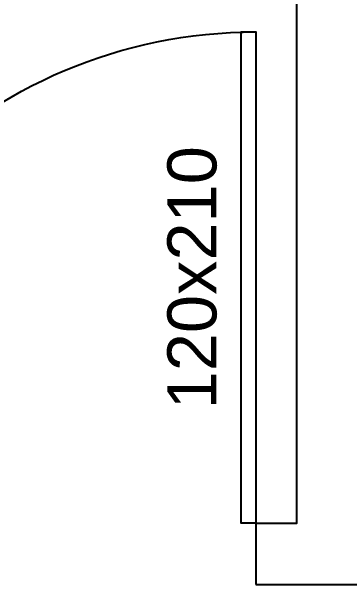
# Model space of a CAD drawing. Header units: centimetres. Extents: x 0 to 1084401, y -139216 to 99734.
# Drawn here: x 904459.3 to 904541.9, y 12151.5 to 12291.5 of the extents above; entities that cross this region are included whole.
import ezdxf
from ezdxf.enums import TextEntityAlignment as Align

# ---------------------------------------------------------------- set-up
doc = ezdxf.new("R2010")
doc.units = ezdxf.units.CM
doc.header["$LTSCALE"] = 4
doc.layers.add('0.6', color=6, linetype='Continuous')
doc.layers.add('02-CONT', color=2, linetype='Continuous')
doc.styles.add('2mm 1-50', font='arial.ttf', dxfattribs={"height": 0.1})

# ---------------------------------------------------------------- blocks, each defined once
blk = doc.blocks.new('1_00e')
blk.add_lwpolyline([(-28.40539012428269, -52.25289090163764), (-25.40539012428269, -52.25289090163764), (-25.40539012428269, 47.74710909836236), (-28.40539012428269, 47.74710909836236)], close=True)
at = {"color": 1}
blk.add_arc((-28.40539012428326, -52.25289090163764), 100, 0, 90, dxfattribs=at)

msp = doc.modelspace()

# ---------------------------------------------------------------- linework, layer by layer
at = {"layer": '0.6'}
msp.add_line((904519.0019350427, 12166.47670687522), (904519.0019350427, 12151.47670687522), dxfattribs=at)
for points in [[(904519.0019350427, 12166.47670687522), (904529.0019350427, 12166.47670687522), (904529.0019350427, 12526.47670687522), (904394.0019350427, 12526.47670687522)], [(904519.0019350427, 12151.47670687522), (904544.0019350427, 12151.47670687522)], [(904529.0019350427, 12151.47670687522), (904529.0019350427, 12151.47670687521), (904769.0019350427, 12151.47670687521)]]:
    msp.add_lwpolyline(points, dxfattribs=at)

# ---------------------------------------------------------------- block references
at = {"layer": '02-CONT', "xscale": -1.2, "yscale": 1.2, "zscale": 1.2}
msp.add_blockref('1_00e', (904484.9154668936, 12229.18017595719), dxfattribs=at)

# ---------------------------------------------------------------- texts
at = {"layer": '02-CONT', "style": '2mm 1-50'}
msp.add_text('120x210', height=12, rotation=90, dxfattribs=at).set_placement((904503.4019350426, 12226.42269471975), align=Align.MIDDLE_CENTER)

doc.saveas('drawing.dxf')
